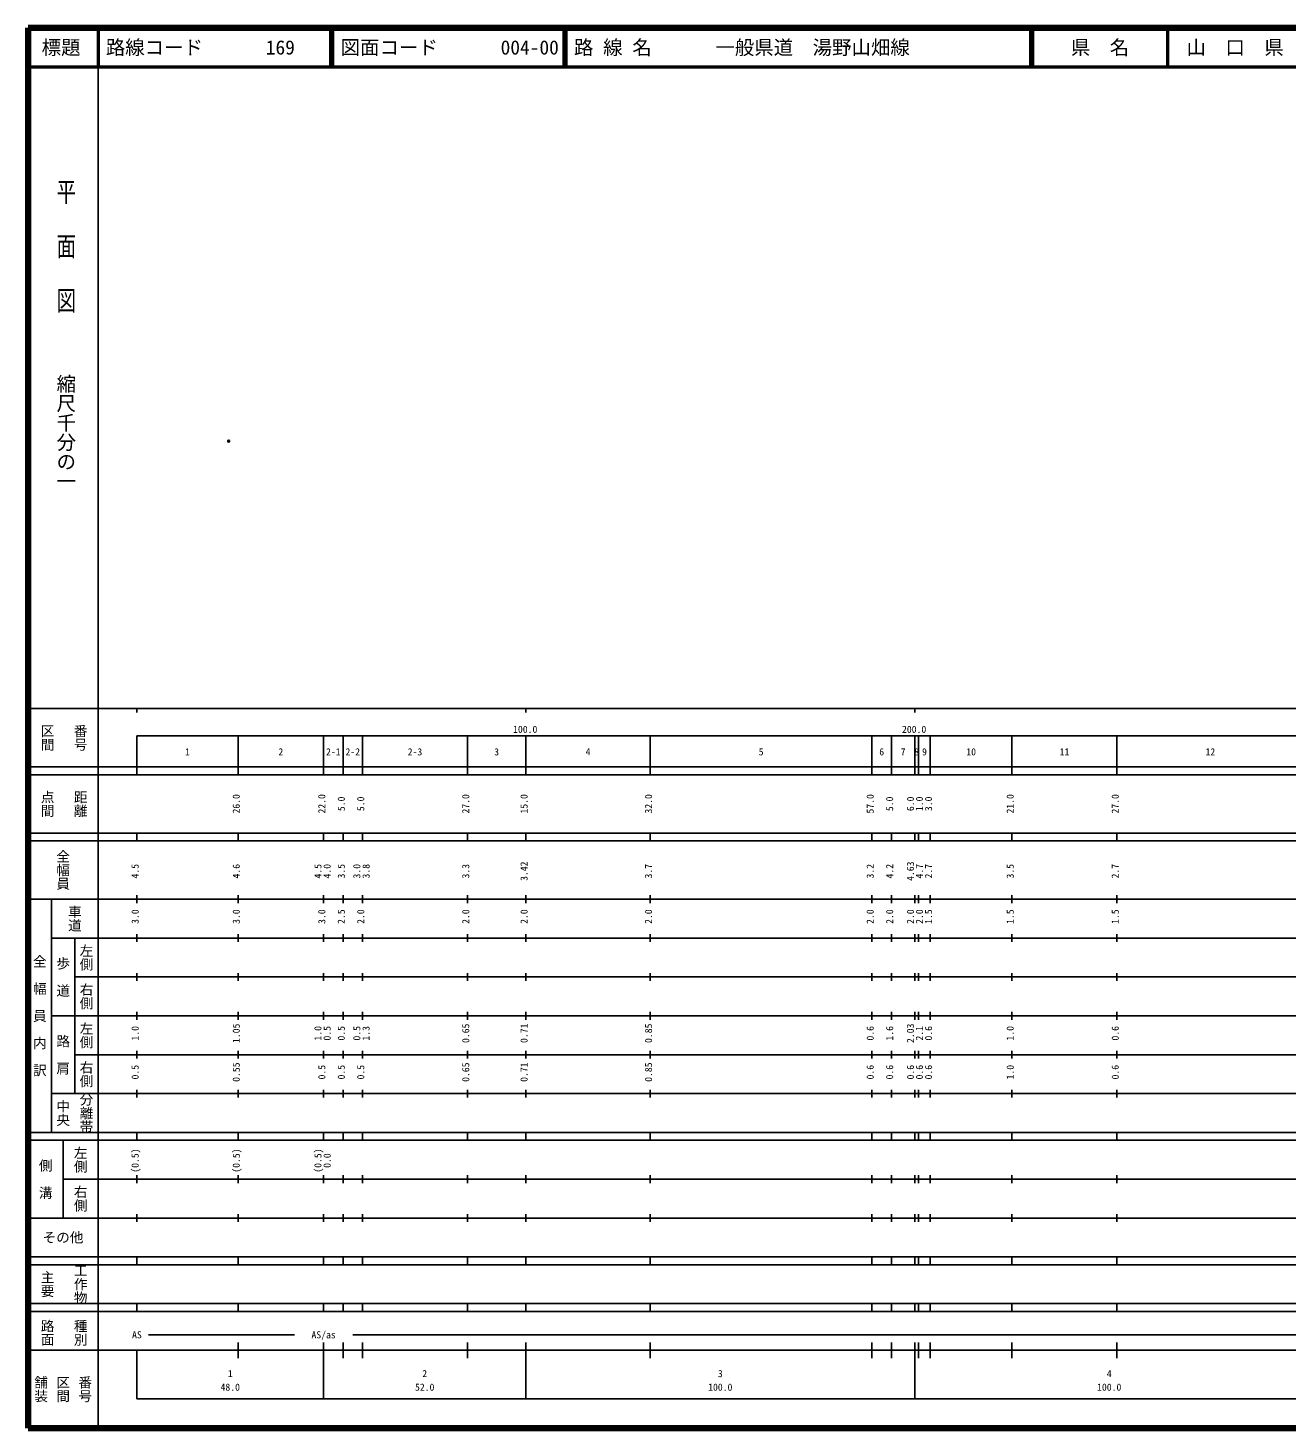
# Model space of a CAD drawing. Units: millimetres on the paper. Extents: x 40 to 680, y 20 to 380.
# Drawn here: x 40 to 363.7, y 20 to 380 of the extents above; entities that cross this region are included whole.
import ezdxf
from ezdxf.enums import TextEntityAlignment as Align

# ---------------------------------------------------------------- set-up
doc = ezdxf.new("R2010")
doc.units = ezdxf.units.MM
doc.header["$PDMODE"] = 32
doc.header["$PDSIZE"] = 0.5
doc.layers.add('M-OTRS', color=6, linetype='Continuous')
doc.layers.add('M-TTL-TXT', color=7, linetype='Continuous')
for name, color, linetype, lineweight in [('M-TTL', 2, 'Continuous', 140), ('M-TTL-BAND', 7, 'Continuous', 25), ('M-TTL-LINE', 7, 'Continuous', 50)]:
    doc.layers.add(name, color=color, linetype=linetype, lineweight=lineweight)
doc.styles.add('@ＭＳ ゴシック', font='')
doc.styles.add('ＭＳ ゴシック', font='')
doc.styles.get('@ＭＳ ゴシック').set_extended_font_data('@MS Gothic')
doc.styles.get('ＭＳ ゴシック').set_extended_font_data('MS Gothic')

msp = doc.modelspace()

# ---------------------------------------------------------------- linework, layer by layer
at = {"layer": 'M-OTRS'}
msp.add_point((91.595, 273.759), dxfattribs=at)
at = {"layer": 'M-TTL'}
for p, q in [((40, 380), (40, 20)), ((680, 380), (40, 380)), ((40, 20), (680, 20))]:
    msp.add_line(p, q, dxfattribs=at)
at = {"layer": 'M-TTL-BAND'}
for p, q in [((58, 370), (58, 20)), ((40, 205), (579, 205)), ((68, 205), (68, 204)), ((168, 205), (168, 204)), ((268, 205), (268, 204)), ((68, 198), (579, 198)), ((68, 198), (68, 188)), ((94, 188), (94, 198)), ((116, 188), (116, 198)), ((121, 188), (121, 198)), ((126, 188), (126, 198)), ((153, 188), (153, 198)), ((168, 188), (168, 198)), ((200, 188), (200, 198)), ((257, 188), (257, 198)), ((262, 188), (262, 198)), ((268, 188), (268, 198)), ((269, 188), (269, 198)), ((272, 188), (272, 198)), ((293, 188), (293, 198)), ((320, 188), (320, 198)), ((40, 190), (579, 190)), ((40, 188), (579, 188)), ((40, 173), (579, 173)), ((68, 171), (68, 173)), ((94, 171), (94, 173)), ((116, 171), (116, 173)), ((121, 171), (121, 173)), ((126, 171), (126, 173)), ((153, 171), (153, 173)), ((168, 171), (168, 173)), ((200, 171), (200, 173)), ((257, 171), (257, 173)), ((262, 171), (262, 173)), ((268, 171), (268, 173)), ((269, 171), (269, 173)), ((272, 171), (272, 173)), ((293, 171), (293, 173)), ((320, 171), (320, 173)), ((40, 171), (579, 171)), ((40, 156), (579, 156)), ((46, 96), (46, 156)), ((68, 155), (68, 157)), ((94, 155), (94, 157)), ((116, 155), (116, 157)), ((121, 155), (121, 157)), ((126, 155), (126, 157)), ((153, 155), (153, 157)), ((168, 155), (168, 157)), ((200, 155), (200, 157)), ((257, 155), (257, 157)), ((262, 155), (262, 157)), ((268, 155), (268, 157)), ((269, 155), (269, 157)), ((272, 155), (272, 157)), ((293, 155), (293, 157)), ((320, 155), (320, 157)), ((46, 146), (579, 146)), ((52, 146), (52, 106)), ((68, 145), (68, 147)), ((94, 145), (94, 147)), ((116, 145), (116, 147)), ((121, 145), (121, 147)), ((126, 145), (126, 147)), ((153, 145), (153, 147)), ((168, 145), (168, 147)), ((200, 145), (200, 147)), ((257, 145), (257, 147)), ((262, 145), (262, 147)), ((268, 145), (268, 147)), ((269, 145), (269, 147)), ((272, 145), (272, 147)), ((293, 145), (293, 147)), ((320, 145), (320, 147)), ((68, 135), (68, 137)), ((94, 135), (94, 137)), ((116, 135), (116, 137)), ((121, 135), (121, 137)), ((126, 135), (126, 137)), ((153, 135), (153, 137)), ((168, 135), (168, 137)), ((200, 135), (200, 137)), ((257, 135), (257, 137)), ((262, 135), (262, 137)), ((268, 135), (268, 137)), ((269, 135), (269, 137)), ((272, 135), (272, 137)), ((293, 135), (293, 137)), ((320, 135), (320, 137)), ((52, 136), (579, 136)), ((46, 126), (579, 126)), ((68, 125), (68, 127)), ((94, 125), (94, 127)), ((116, 125), (116, 127)), ((121, 125), (121, 127)), ((126, 125), (126, 127)), ((153, 125), (153, 127)), ((168, 125), (168, 127)), ((200, 125), (200, 127)), ((257, 125), (257, 127)), ((262, 125), (262, 127)), ((268, 125), (268, 127)), ((269, 125), (269, 127)), ((272, 125), (272, 127)), ((293, 125), (293, 127)), ((320, 125), (320, 127)), ((52, 116), (579, 116)), ((68, 115), (68, 117)), ((94, 115), (94, 117)), ((116, 115), (116, 117)), ((121, 115), (121, 117)), ((126, 115), (126, 117)), ((153, 115), (153, 117)), ((168, 115), (168, 117)), ((200, 115), (200, 117)), ((257, 115), (257, 117)), ((262, 115), (262, 117)), ((268, 115), (268, 117)), ((269, 115), (269, 117)), ((272, 115), (272, 117)), ((293, 115), (293, 117)), ((320, 115), (320, 117)), ((46, 106), (579, 106)), ((68, 105), (68, 107)), ((94, 105), (94, 107)), ((116, 105), (116, 107)), ((121, 105), (121, 107)), ((126, 105), (126, 107)), ((153, 105), (153, 107)), ((168, 105), (168, 107)), ((200, 105), (200, 107)), ((257, 105), (257, 107)), ((262, 105), (262, 107)), ((268, 105), (268, 107)), ((269, 105), (269, 107)), ((272, 105), (272, 107)), ((293, 105), (293, 107)), ((320, 105), (320, 107)), ((40, 96), (579, 96)), ((40, 94), (579, 94)), ((49, 94), (49, 74)), ((68, 94), (68, 96)), ((94, 94), (94, 96)), ((116, 94), (116, 96)), ((121, 94), (121, 96)), ((126, 94), (126, 96)), ((153, 94), (153, 96)), ((168, 94), (168, 96)), ((200, 94), (200, 96)), ((257, 94), (257, 96)), ((262, 94), (262, 96)), ((268, 94), (268, 96)), ((269, 94), (269, 96)), ((272, 94), (272, 96)), ((293, 94), (293, 96)), ((320, 94), (320, 96)), ((49, 84), (579, 84)), ((68, 83), (68, 85)), ((94, 83), (94, 85)), ((116, 83), (116, 85)), ((121, 83), (121, 85)), ((126, 83), (126, 85)), ((153, 83), (153, 85)), ((168, 83), (168, 85)), ((200, 83), (200, 85)), ((257, 83), (257, 85)), ((262, 83), (262, 85)), ((268, 83), (268, 85)), ((269, 83), (269, 85)), ((272, 83), (272, 85)), ((293, 83), (293, 85)), ((320, 83), (320, 85)), ((40, 74), (579, 74)), ((68, 73), (68, 75)), ((94, 73), (94, 75)), ((116, 73), (116, 75)), ((121, 73), (121, 75)), ((126, 73), (126, 75)), ((153, 73), (153, 75)), ((168, 73), (168, 75)), ((200, 73), (200, 75)), ((257, 73), (257, 75)), ((262, 73), (262, 75)), ((268, 73), (268, 75)), ((269, 73), (269, 75)), ((272, 73), (272, 75)), ((293, 73), (293, 75)), ((320, 73), (320, 75)), ((40, 64), (579, 64)), ((40, 62), (579, 62)), ((68, 62), (68, 64)), ((94, 62), (94, 64)), ((116, 62), (116, 64)), ((121, 62), (121, 64)), ((126, 62), (126, 64)), ((153, 62), (153, 64)), ((168, 62), (168, 64)), ((200, 62), (200, 64)), ((257, 62), (257, 64)), ((262, 62), (262, 64)), ((268, 62), (268, 64)), ((269, 62), (269, 64)), ((272, 62), (272, 64)), ((293, 62), (293, 64)), ((320, 62), (320, 64)), ((40, 52), (579, 52)), ((68, 50), (68, 52)), ((94, 50), (94, 52)), ((116, 50), (116, 52)), ((121, 50), (121, 52)), ((126, 50), (126, 52)), ((153, 50), (153, 52)), ((168, 50), (168, 52)), ((200, 50), (200, 52)), ((257, 50), (257, 52)), ((262, 50), (262, 52)), ((268, 50), (268, 52)), ((269, 50), (269, 52)), ((272, 50), (272, 52)), ((293, 50), (293, 52)), ((320, 50), (320, 52)), ((40, 50), (579, 50)), ((71, 44), (108.5, 44)), ((123.5, 44), (565, 44)), ((40, 40), (579, 40)), ((68, 40), (68, 27.5)), ((94, 38), (94, 42)), ((116, 27.5), (116, 42)), ((121, 38), (121, 42)), ((126, 38), (126, 42)), ((153, 38), (153, 42)), ((168, 27.5), (168, 42)), ((200, 38), (200, 42)), ((257, 38), (257, 42)), ((262, 38), (262, 42)), ((268, 27.5), (268, 42)), ((269, 38), (269, 42)), ((272, 38), (272, 42)), ((293, 38), (293, 42)), ((320, 38), (320, 42)), ((68, 27.5), (579, 27.5))]:
    msp.add_line(p, q, dxfattribs=at)
at = {"layer": 'M-TTL-LINE'}
for p, q in [((58, 380), (58, 370)), ((117.75, 380), (117.75, 370)), ((118.25, 380), (118.25, 370)), ((177.75, 380), (177.75, 370)), ((178.25, 380), (178.25, 370)), ((297.75, 380), (297.75, 370)), ((298.25, 380), (298.25, 370)), ((333, 380), (333, 370)), ((40, 370), (680, 370))]:
    msp.add_line(p, q, dxfattribs=at)

# ---------------------------------------------------------------- texts
at = {"layer": 'M-TTL-BAND', "style": '@ＭＳ ゴシック', "width": 1.4}
msp.add_text('平  面  図', height=3.666, rotation=270, dxfattribs=at).set_placement((49.777, 306.475), align=Align.MIDDLE_RIGHT)
at = {"layer": 'M-TTL-BAND', "style": '@ＭＳ ゴシック'}
msp.add_text('縮尺千分の一', height=3.666, rotation=270, dxfattribs=at).set_placement((49.777, 261.03), align=Align.MIDDLE_RIGHT)
for s, p in [('区間', (45, 197.5)), ('番号', (53.5, 197.5)), ('点間', (45, 180.5)), ('距離', (53.5, 180.5)), ('全幅員', (49, 163.5)), ('車道', (52, 151)), ('左側', (55, 141)), ('全\u3000幅\u3000員\u3000内\u3000訳', (43, 126)), ('歩\u3000道', (49, 136)), ('右側', (55, 131)), ('左側', (55, 121)), ('路\u3000肩', (49, 116)), ('右側', (55, 111)), ('分離帯', (55, 101)), ('中央', (49, 101)), ('左側', (53.5, 89)), ('側\u3000溝', (44.5, 84)), ('右側', (53.5, 79)), ('工作物', (53.5, 57)), ('主要', (45, 57)), ('路面', (45, 44.5)), ('種別', (53.5, 44.5)), ('舗装', (43.333, 30)), ('区間', (49, 30)), ('番号', (54.667, 30))]:
    msp.add_text(s, height=2.566, rotation=270, dxfattribs=at).set_placement(p, align=Align.MIDDLE_CENTER)
at = {"layer": 'M-TTL-BAND', "style": 'ＭＳ ゴシック'}
for s, p in [('100.0', (167.844, 198.195)), ('200.0', (267.844, 198.195)), ('1', (81, 192.405)), ('2', (105, 192.405)), ('2-1', (118.5, 192.405)), ('2-2', (123.5, 192.405)), ('2-3', (139.5, 192.405)), ('3', (160.5, 192.405)), ('4', (184, 192.405)), ('5', (228.5, 192.405)), ('6', (259.5, 192.405)), ('7', (265, 192.405)), ('8', (268.5, 192.405)), ('9', (270.5, 192.405)), ('10', (282.5, 192.405)), ('11', (306.5, 192.405)), ('12', (344, 192.405)), ('AS', (68, 42.5)), ('AS/as', (116, 42.5)), ('1', (92, 32.523)), ('2', (142, 32.523)), ('3', (218, 32.523)), ('4', (318, 32.523)), ('48.0', (92, 29.033)), ('52.0', (142, 29.033)), ('100.0', (218, 29.033)), ('100.0', (318, 29.033))]:
    msp.add_text(s, height=1.833, dxfattribs=at).set_placement(p, align=Align.BOTTOM_CENTER)
for s, p in [('26.0', (95, 180.5)), ('22.0', (117, 180.5)), ('5.0', (122, 180.5)), ('5.0', (127, 180.5)), ('27.0', (154, 180.5)), ('15.0', (169, 180.5)), ('32.0', (201, 180.5)), ('57.0', (258, 180.5)), ('5.0', (263, 180.5)), ('6.0', (268.347, 180.5)), ('1.0', (270.657, 180.5)), ('3.0', (273, 180.5)), ('21.0', (294, 180.5)), ('27.0', (321, 180.5)), ('4.5', (69, 163.174)), ('4.6', (95, 163.174)), ('4.5', (116, 163.174)), ('4.0', (118.37, 163.174)), ('3.5', (122, 163.174)), ('3.0', (126, 163.174)), ('3.8', (128.37, 163.174)), ('3.3', (154, 163.174)), ('3.42', (169, 163.174)), ('3.7', (201, 163.174)), ('3.2', (258, 163.174)), ('4.2', (263, 163.174)), ('4.63', (268.347, 163.174)), ('4.7', (270.657, 163.174)), ('2.7', (273, 163.174)), ('3.5', (294, 163.174)), ('2.7', (321, 163.174)), ('3.0', (69, 151.5)), ('3.0', (95, 151.5)), ('3.0', (117, 151.5)), ('2.5', (122, 151.5)), ('2.0', (127, 151.5)), ('2.0', (154, 151.5)), ('2.0', (169, 151.5)), ('2.0', (201, 151.5)), ('2.0', (258, 151.5)), ('2.0', (263, 151.5)), ('2.0', (268.347, 151.5)), ('2.0', (270.657, 151.5)), ('1.5', (273, 151.5)), ('1.5', (294, 151.5)), ('1.5', (321, 151.5)), ('1.0', (69, 121.5)), ('1.05', (95, 121.5)), ('1.0', (116, 121.5)), ('0.5', (118.37, 121.5)), ('0.5', (122, 121.5)), ('0.5', (126, 121.5)), ('1.3', (128.37, 121.5)), ('0.65', (154, 121.5)), ('0.71', (169, 121.5)), ('0.85', (201, 121.5)), ('0.6', (258, 121.5)), ('1.6', (263, 121.5)), ('2.03', (268.347, 121.5)), ('2.1', (270.657, 121.5)), ('0.6', (273, 121.5)), ('1.0', (294, 121.5)), ('0.6', (321, 121.5)), ('0.5', (69, 111.5)), ('0.55', (95, 111.5)), ('0.5', (117, 111.5)), ('0.5', (122, 111.5)), ('0.5', (127, 111.5)), ('0.65', (154, 111.5)), ('0.71', (169, 111.5)), ('0.85', (201, 111.5)), ('0.6', (258, 111.5)), ('0.6', (263, 111.5)), ('0.6', (268.347, 111.5)), ('0.6', (270.657, 111.5)), ('0.6', (273, 111.5)), ('1.0', (294, 111.5)), ('0.6', (321, 111.5)), ('(0.5)', (69, 88.764)), ('(0.5)', (95, 88.764)), ('(0.5)', (116, 88.764)), ('0.0', (118.37, 88.764))]:
    msp.add_text(s, height=1.833, rotation=90, dxfattribs=at).set_placement(p, align=Align.BOTTOM_CENTER)
msp.add_text('その他', height=2.566, dxfattribs=at).set_placement((49, 69), align=Align.MIDDLE_CENTER)
at = {"layer": 'M-TTL-TXT', "style": 'ＭＳ ゴシック'}
for s, p in [('標題', (48.5, 375)), ('県\u3000名', (315.625, 375)), ('山\u3000口\u3000県', (350.375, 375))]:
    msp.add_text(s, height=3.666, dxfattribs=at).set_placement(p, align=Align.MIDDLE_CENTER)
for s, p in [('路線コード', (60, 375)), ('169', (101.142, 375)), ('図面コード', (120.38, 375)), ('004-00', (161.521, 375)), ('路 線 名', (180.38, 375)), ('一般県道\u3000湯野山畑線', (216.734, 375))]:
    msp.add_text(s, height=3.666, dxfattribs=at).set_placement(p, align=Align.MIDDLE_LEFT)

doc.saveas('drawing.dxf')
